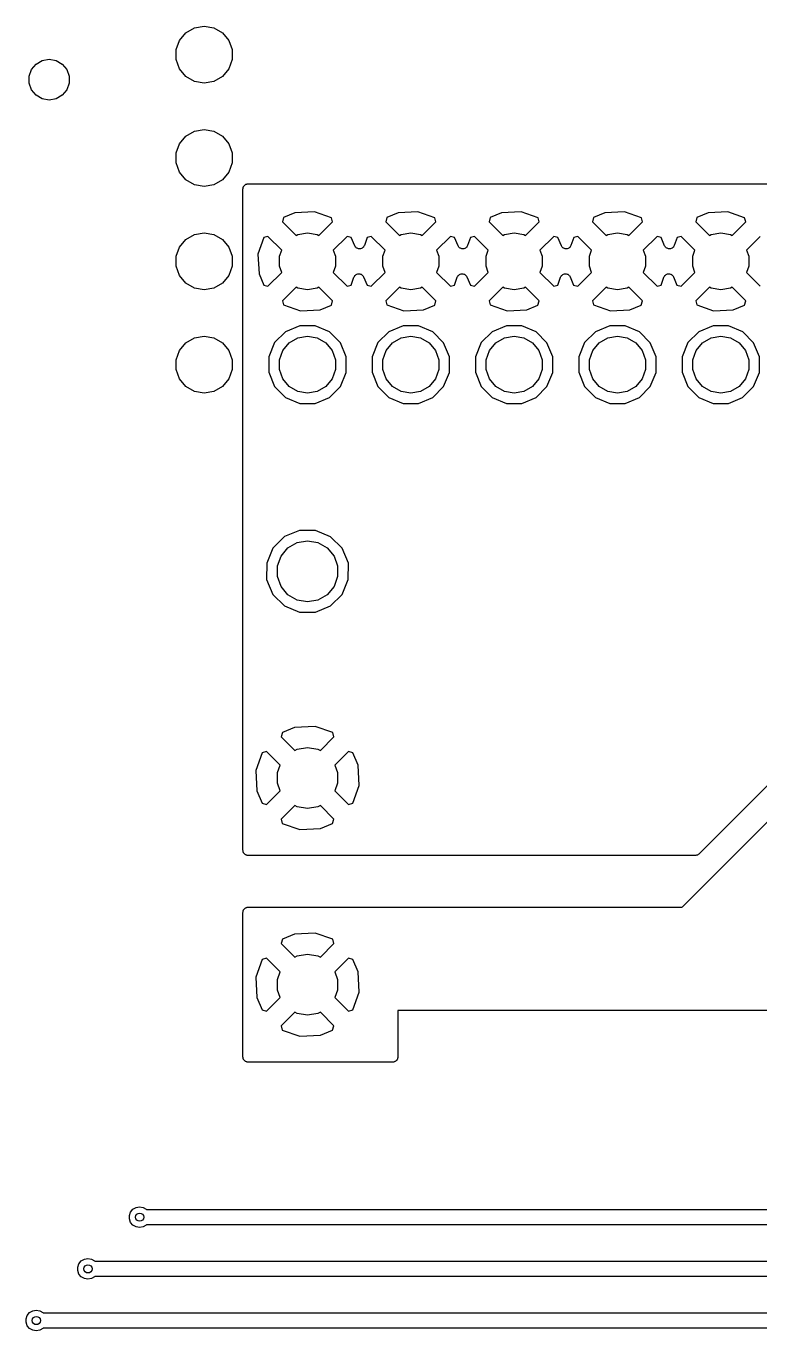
# Model space of a CAD drawing. Extents: x 25 to 346, y -457 to -16.
# Drawn here: x 108.97 to 127.01, y -406.65 to -374.58 of the extents above; entities that cross this region are included whole.
import ezdxf

# ---------------------------------------------------------------- set-up
doc = ezdxf.new("R2010")
doc.units = 0
doc.header["$MEASUREMENT"] = 0
doc.layers.add('BLACK', color=7, linetype='CONTINUOUS')

msp = doc.modelspace()

# ---------------------------------------------------------------- linework, layer by layer
at = {"layer": 'Black'}
for p, q in [((113.108, -374.626), (113.347, -374.584)), ((113.347, -374.584), (113.587, -374.626)), ((112.74, -374.934), (112.897, -374.748)), ((112.897, -374.748), (113.108, -374.626)), ((113.587, -374.626), (113.798, -374.748)), ((113.798, -374.748), (113.955, -374.934)), ((112.657, -375.163), (112.74, -374.934)), ((112.657, -375.407), (112.657, -375.163)), ((113.955, -374.934), (114.038, -375.163)), ((114.038, -375.163), (114.038, -375.407)), ((109.103, -375.649), (109.215, -375.516)), ((109.215, -375.516), (109.366, -375.428)), ((109.366, -375.428), (109.537, -375.398)), ((109.537, -375.398), (109.709, -375.428)), ((109.709, -375.428), (109.86, -375.516)), ((109.86, -375.516), (109.972, -375.649)), ((112.74, -375.636), (112.657, -375.407)), ((114.038, -375.407), (113.955, -375.636)), ((109.043, -375.813), (109.103, -375.649)), ((109.043, -375.987), (109.043, -375.813)), ((109.972, -375.649), (110.032, -375.813)), ((110.032, -375.813), (110.032, -375.987)), ((112.897, -375.822), (112.74, -375.636)), ((113.108, -375.944), (112.897, -375.822)), ((113.798, -375.822), (113.587, -375.944)), ((113.955, -375.636), (113.798, -375.822)), ((109.103, -376.151), (109.043, -375.987)), ((109.215, -376.284), (109.103, -376.151)), ((109.972, -376.151), (109.86, -376.284)), ((110.032, -375.987), (109.972, -376.151)), ((113.347, -375.986), (113.108, -375.944)), ((113.587, -375.944), (113.347, -375.986)), ((109.366, -376.372), (109.215, -376.284)), ((109.537, -376.402), (109.366, -376.372)), ((109.709, -376.372), (109.537, -376.402)), ((109.86, -376.284), (109.709, -376.372)), ((113.108, -377.166), (113.347, -377.124)), ((113.347, -377.124), (113.587, -377.166)), ((112.657, -377.703), (112.74, -377.474)), ((112.74, -377.474), (112.897, -377.288)), ((112.897, -377.288), (113.108, -377.166)), ((113.587, -377.166), (113.798, -377.288)), ((113.798, -377.288), (113.955, -377.474)), ((113.955, -377.474), (114.038, -377.703)), ((112.657, -377.947), (112.657, -377.703)), ((114.038, -377.703), (114.038, -377.947)), ((112.74, -378.176), (112.657, -377.947)), ((114.038, -377.947), (113.955, -378.176)), ((112.897, -378.362), (112.74, -378.176)), ((113.108, -378.484), (112.897, -378.362)), ((113.798, -378.362), (113.587, -378.484)), ((113.955, -378.176), (113.798, -378.362)), ((113.347, -378.526), (113.108, -378.484)), ((113.587, -378.484), (113.347, -378.526)), ((114.3, -378.587), (114.302, -378.576)), ((114.3, -379.431), (114.3, -378.587)), ((114.302, -378.565), (114.306, -378.555)), ((114.302, -378.576), (114.302, -378.565)), ((114.306, -378.555), (114.308, -378.544)), ((114.308, -378.544), (114.313, -378.534)), ((114.313, -378.534), (114.317, -378.523)), ((114.317, -378.523), (114.324, -378.515)), ((114.324, -378.515), (114.33, -378.505)), ((114.33, -378.505), (114.338, -378.498)), ((114.338, -378.498), (114.345, -378.49)), ((114.345, -378.49), (114.355, -378.484)), ((114.355, -378.484), (114.363, -378.477)), ((114.363, -378.477), (114.374, -378.473)), ((114.374, -378.473), (114.384, -378.468)), ((114.384, -378.468), (114.395, -378.466)), ((114.395, -378.466), (114.405, -378.462)), ((114.405, -378.462), (114.416, -378.462)), ((114.416, -378.462), (114.427, -378.46)), ((114.427, -378.46), (139.7, -378.46)), ((115.301, -379.288), (115.274, -379.393)), ((115.274, -379.393), (115.61, -379.728)), ((115.579, -379.173), (115.301, -379.288)), ((116.062, -379.147), (115.579, -379.173)), ((116.475, -379.293), (116.062, -379.147)), ((116.165, -379.728), (116.501, -379.393)), ((116.501, -379.393), (116.475, -379.293)), ((117.841, -379.288), (117.814, -379.393)), ((117.814, -379.393), (118.15, -379.728)), ((118.119, -379.173), (117.841, -379.288)), ((118.602, -379.147), (118.119, -379.173)), ((119.015, -379.293), (118.602, -379.147)), ((118.705, -379.728), (119.041, -379.393)), ((119.041, -379.393), (119.015, -379.293)), ((120.381, -379.288), (120.354, -379.393)), ((120.354, -379.393), (120.69, -379.728)), ((120.659, -379.173), (120.381, -379.288)), ((121.142, -379.147), (120.659, -379.173)), ((121.555, -379.293), (121.142, -379.147)), ((121.245, -379.728), (121.581, -379.393)), ((121.581, -379.393), (121.555, -379.293)), ((122.921, -379.288), (122.894, -379.393)), ((122.894, -379.393), (123.23, -379.728)), ((123.199, -379.173), (122.921, -379.288)), ((123.682, -379.147), (123.199, -379.173)), ((124.095, -379.293), (123.682, -379.147)), ((123.785, -379.728), (124.121, -379.393)), ((124.121, -379.393), (124.095, -379.293)), ((125.461, -379.288), (125.434, -379.393)), ((125.434, -379.393), (125.77, -379.728)), ((125.739, -379.173), (125.461, -379.288)), ((126.222, -379.147), (125.739, -379.173)), ((126.635, -379.293), (126.222, -379.147)), ((126.325, -379.728), (126.661, -379.393)), ((126.661, -379.393), (126.635, -379.293)), ((112.897, -379.828), (113.108, -379.706)), ((113.108, -379.706), (113.347, -379.664)), ((113.347, -379.664), (113.587, -379.706)), ((113.587, -379.706), (113.798, -379.828)), ((114.3, -380.151), (114.3, -379.431)), ((114.3, -379.431), (114.3, -379.431)), ((115.61, -379.728), (115.648, -379.706)), ((115.648, -379.706), (115.887, -379.664)), ((115.887, -379.664), (116.127, -379.706)), ((116.127, -379.706), (116.165, -379.728)), ((118.15, -379.728), (118.188, -379.706)), ((118.188, -379.706), (118.427, -379.664)), ((118.427, -379.664), (118.667, -379.706)), ((118.667, -379.706), (118.705, -379.728)), ((120.69, -379.728), (120.728, -379.706)), ((120.728, -379.706), (120.968, -379.664)), ((120.968, -379.664), (121.207, -379.706)), ((121.207, -379.706), (121.245, -379.728)), ((123.23, -379.728), (123.268, -379.706)), ((123.268, -379.706), (123.507, -379.664)), ((123.507, -379.664), (123.747, -379.706)), ((123.747, -379.706), (123.785, -379.728)), ((125.77, -379.728), (125.808, -379.706)), ((125.808, -379.706), (126.047, -379.664)), ((126.047, -379.664), (126.287, -379.706)), ((126.287, -379.706), (126.325, -379.728)), ((112.657, -380.243), (112.74, -380.014)), ((112.74, -380.014), (112.897, -379.828)), ((113.798, -379.828), (113.955, -380.014)), ((113.955, -380.014), (114.038, -380.243)), ((114.815, -379.778), (114.67, -380.191)), ((114.915, -379.752), (114.815, -379.778)), ((115.253, -380.09), (114.915, -379.752)), ((116.86, -379.752), (116.522, -380.09)), ((116.964, -379.779), (116.86, -379.752)), ((117.048, -379.982), (116.964, -379.779)), ((117.059, -379.999), (117.048, -379.982)), ((117.069, -380.016), (117.059, -379.999)), ((117.071, -380.018), (117.069, -380.016)), ((117.072, -380.019), (117.071, -380.018)), ((117.088, -380.032), (117.072, -380.019)), ((117.103, -380.044), (117.088, -380.032)), ((117.234, -380.041), (117.232, -380.042)), ((117.249, -380.027), (117.234, -380.041)), ((117.264, -380.014), (117.249, -380.027)), ((117.265, -380.012), (117.264, -380.014)), ((117.266, -380.011), (117.265, -380.012)), ((117.276, -379.993), (117.266, -380.011)), ((117.285, -379.976), (117.276, -379.993)), ((117.355, -379.778), (117.285, -379.976)), ((117.455, -379.752), (117.355, -379.778)), ((117.793, -380.09), (117.455, -379.752)), ((119.4, -379.752), (119.062, -380.09)), ((119.504, -379.779), (119.4, -379.752)), ((119.588, -379.982), (119.504, -379.779)), ((119.599, -379.999), (119.588, -379.982)), ((119.609, -380.016), (119.599, -379.999)), ((119.611, -380.018), (119.609, -380.016)), ((119.612, -380.019), (119.611, -380.018)), ((119.628, -380.032), (119.612, -380.019)), ((119.643, -380.044), (119.628, -380.032)), ((119.774, -380.041), (119.772, -380.042)), ((119.789, -380.027), (119.774, -380.041)), ((119.804, -380.014), (119.789, -380.027)), ((119.805, -380.012), (119.804, -380.014)), ((119.806, -380.011), (119.805, -380.012)), ((119.816, -379.993), (119.806, -380.011)), ((119.825, -379.976), (119.816, -379.993)), ((119.895, -379.778), (119.825, -379.976)), ((119.995, -379.752), (119.895, -379.778)), ((120.333, -380.09), (119.995, -379.752)), ((121.94, -379.752), (121.602, -380.09)), ((122.044, -379.779), (121.94, -379.752)), ((122.128, -379.982), (122.044, -379.779)), ((122.139, -379.999), (122.128, -379.982)), ((122.149, -380.016), (122.139, -379.999)), ((122.151, -380.018), (122.149, -380.016)), ((122.152, -380.019), (122.151, -380.018)), ((122.168, -380.032), (122.152, -380.019)), ((122.183, -380.044), (122.168, -380.032)), ((122.314, -380.041), (122.312, -380.042)), ((122.329, -380.027), (122.314, -380.041)), ((122.344, -380.014), (122.329, -380.027)), ((122.345, -380.012), (122.344, -380.014)), ((122.346, -380.011), (122.345, -380.012)), ((122.356, -379.993), (122.346, -380.011)), ((122.365, -379.976), (122.356, -379.993)), ((122.435, -379.778), (122.365, -379.976)), ((122.535, -379.752), (122.435, -379.778)), ((122.873, -380.09), (122.535, -379.752)), ((124.48, -379.752), (124.142, -380.09)), ((124.584, -379.779), (124.48, -379.752)), ((124.668, -379.982), (124.584, -379.779)), ((124.679, -379.999), (124.668, -379.982)), ((124.689, -380.016), (124.679, -379.999)), ((124.691, -380.018), (124.689, -380.016)), ((124.692, -380.019), (124.691, -380.018)), ((124.708, -380.032), (124.692, -380.019)), ((124.723, -380.044), (124.708, -380.032)), ((124.854, -380.041), (124.852, -380.042)), ((124.869, -380.027), (124.854, -380.041)), ((124.884, -380.014), (124.869, -380.027)), ((124.885, -380.012), (124.884, -380.014)), ((124.886, -380.011), (124.885, -380.012)), ((124.896, -379.993), (124.886, -380.011)), ((124.905, -379.976), (124.896, -379.993)), ((124.975, -379.778), (124.905, -379.976)), ((125.075, -379.752), (124.975, -379.778)), ((125.413, -380.09), (125.075, -379.752)), ((127.02, -379.752), (126.682, -380.09)), ((112.657, -380.487), (112.657, -380.243)), ((114.038, -380.243), (114.038, -380.487)), ((114.3, -380.152), (114.3, -380.151)), ((114.3, -380.156), (114.3, -380.152)), ((114.3, -380.172), (114.3, -380.156)), ((114.3, -380.156), (114.3, -380.156)), ((114.3, -380.156), (114.3, -380.156)), ((114.3, -380.366), (114.3, -380.172)), ((114.3, -380.172), (114.3, -380.172)), ((114.3, -380.172), (114.3, -380.172)), ((114.67, -380.191), (114.696, -380.674)), ((115.197, -380.243), (115.253, -380.09)), ((115.197, -380.487), (115.197, -380.243)), ((116.522, -380.09), (116.578, -380.243)), ((116.578, -380.243), (116.578, -380.487)), ((117.105, -380.045), (117.103, -380.044)), ((117.107, -380.046), (117.105, -380.045)), ((117.126, -380.052), (117.107, -380.046)), ((117.145, -380.059), (117.126, -380.052)), ((117.147, -380.059), (117.145, -380.059)), ((117.149, -380.06), (117.147, -380.059)), ((117.169, -380.059), (117.149, -380.06)), ((117.189, -380.058), (117.169, -380.059)), ((117.191, -380.058), (117.189, -380.058)), ((117.193, -380.058), (117.191, -380.058)), ((117.212, -380.05), (117.193, -380.058)), ((117.23, -380.043), (117.212, -380.05)), ((117.232, -380.042), (117.23, -380.043)), ((117.737, -380.243), (117.793, -380.09)), ((117.737, -380.487), (117.737, -380.243)), ((119.062, -380.09), (119.118, -380.243)), ((119.118, -380.243), (119.118, -380.487)), ((119.645, -380.045), (119.643, -380.044)), ((119.647, -380.046), (119.645, -380.045)), ((119.666, -380.052), (119.647, -380.046)), ((119.685, -380.059), (119.666, -380.052)), ((119.687, -380.059), (119.685, -380.059)), ((119.689, -380.06), (119.687, -380.059)), ((119.709, -380.059), (119.689, -380.06)), ((119.729, -380.058), (119.709, -380.059)), ((119.731, -380.058), (119.729, -380.058)), ((119.733, -380.058), (119.731, -380.058)), ((119.752, -380.05), (119.733, -380.058)), ((119.77, -380.043), (119.752, -380.05)), ((119.772, -380.042), (119.77, -380.043)), ((120.277, -380.243), (120.333, -380.09)), ((120.277, -380.487), (120.277, -380.243)), ((121.602, -380.09), (121.658, -380.243)), ((121.658, -380.243), (121.658, -380.487)), ((122.185, -380.045), (122.183, -380.044)), ((122.187, -380.046), (122.185, -380.045)), ((122.206, -380.052), (122.187, -380.046)), ((122.225, -380.059), (122.206, -380.052)), ((122.227, -380.059), (122.225, -380.059)), ((122.229, -380.06), (122.227, -380.059)), ((122.249, -380.059), (122.229, -380.06)), ((122.269, -380.058), (122.249, -380.059)), ((122.271, -380.058), (122.269, -380.058)), ((122.273, -380.058), (122.271, -380.058)), ((122.292, -380.05), (122.273, -380.058)), ((122.31, -380.043), (122.292, -380.05)), ((122.312, -380.042), (122.31, -380.043)), ((122.817, -380.243), (122.873, -380.09)), ((122.817, -380.487), (122.817, -380.243)), ((124.142, -380.09), (124.198, -380.243)), ((124.198, -380.243), (124.198, -380.487)), ((124.725, -380.045), (124.723, -380.044)), ((124.727, -380.046), (124.725, -380.045)), ((124.746, -380.052), (124.727, -380.046)), ((124.765, -380.059), (124.746, -380.052)), ((124.767, -380.059), (124.765, -380.059)), ((124.769, -380.06), (124.767, -380.059)), ((124.789, -380.059), (124.769, -380.06)), ((124.809, -380.058), (124.789, -380.059)), ((124.811, -380.058), (124.809, -380.058)), ((124.813, -380.058), (124.811, -380.058)), ((124.832, -380.05), (124.813, -380.058)), ((124.85, -380.043), (124.832, -380.05)), ((124.852, -380.042), (124.85, -380.043)), ((125.357, -380.243), (125.413, -380.09)), ((125.357, -380.487), (125.357, -380.243)), ((126.682, -380.09), (126.738, -380.243)), ((126.738, -380.243), (126.738, -380.487)), ((112.74, -380.716), (112.657, -380.487)), ((114.038, -380.487), (113.955, -380.716)), ((114.3, -381.299), (114.3, -380.366)), ((114.3, -380.366), (114.3, -380.366)), ((114.3, -380.366), (114.3, -380.366)), ((114.696, -380.674), (114.811, -380.951)), ((114.915, -380.978), (115.253, -380.64)), ((115.253, -380.64), (115.197, -380.487)), ((116.578, -380.487), (116.522, -380.64)), ((116.522, -380.64), (116.86, -380.978)), ((117.085, -380.687), (117.103, -380.68)), ((117.103, -380.68), (117.122, -380.672)), ((117.122, -380.672), (117.124, -380.672)), ((117.124, -380.672), (117.126, -380.672)), ((117.126, -380.672), (117.146, -380.671)), ((117.146, -380.671), (117.166, -380.67)), ((117.166, -380.67), (117.168, -380.671)), ((117.168, -380.671), (117.17, -380.671)), ((117.17, -380.671), (117.189, -380.678)), ((117.189, -380.678), (117.208, -380.684)), ((117.455, -380.978), (117.793, -380.64)), ((117.793, -380.64), (117.737, -380.487)), ((119.118, -380.487), (119.062, -380.64)), ((119.062, -380.64), (119.4, -380.978)), ((119.625, -380.687), (119.643, -380.68)), ((119.643, -380.68), (119.662, -380.672)), ((119.662, -380.672), (119.664, -380.672)), ((119.664, -380.672), (119.666, -380.672)), ((119.666, -380.672), (119.686, -380.671)), ((119.686, -380.671), (119.706, -380.67)), ((119.706, -380.67), (119.708, -380.671)), ((119.708, -380.671), (119.71, -380.671)), ((119.71, -380.671), (119.729, -380.678)), ((119.729, -380.678), (119.748, -380.684)), ((119.995, -380.978), (120.333, -380.64)), ((120.333, -380.64), (120.277, -380.487)), ((121.658, -380.487), (121.602, -380.64)), ((121.602, -380.64), (121.94, -380.978)), ((122.165, -380.687), (122.183, -380.68)), ((122.183, -380.68), (122.202, -380.672)), ((122.202, -380.672), (122.204, -380.672)), ((122.204, -380.672), (122.206, -380.672)), ((122.206, -380.672), (122.226, -380.671)), ((122.226, -380.671), (122.246, -380.67)), ((122.246, -380.67), (122.248, -380.671)), ((122.248, -380.671), (122.25, -380.671)), ((122.25, -380.671), (122.269, -380.678)), ((122.269, -380.678), (122.288, -380.684)), ((122.535, -380.978), (122.873, -380.64)), ((122.873, -380.64), (122.817, -380.487)), ((124.198, -380.487), (124.142, -380.64)), ((124.142, -380.64), (124.48, -380.978)), ((124.705, -380.687), (124.723, -380.68)), ((124.723, -380.68), (124.742, -380.672)), ((124.742, -380.672), (124.744, -380.672)), ((124.744, -380.672), (124.746, -380.672)), ((124.746, -380.672), (124.766, -380.671)), ((124.766, -380.671), (124.786, -380.67)), ((124.786, -380.67), (124.788, -380.671)), ((124.788, -380.671), (124.79, -380.671)), ((124.79, -380.671), (124.809, -380.678)), ((124.809, -380.678), (124.828, -380.684)), ((125.075, -380.978), (125.413, -380.64)), ((125.413, -380.64), (125.357, -380.487)), ((126.738, -380.487), (126.682, -380.64)), ((126.682, -380.64), (127.02, -380.978)), ((112.897, -380.902), (112.74, -380.716)), ((113.108, -381.024), (112.897, -380.902)), ((113.798, -380.902), (113.587, -381.024)), ((113.955, -380.716), (113.798, -380.902)), ((114.811, -380.951), (114.915, -380.978)), ((115.61, -381.002), (115.274, -381.337)), ((115.648, -381.024), (115.61, -381.002)), ((116.165, -381.002), (116.127, -381.024)), ((116.501, -381.337), (116.165, -381.002)), ((116.86, -380.978), (116.96, -380.952)), ((116.96, -380.952), (117.03, -380.754)), ((117.03, -380.754), (117.039, -380.737)), ((117.039, -380.737), (117.049, -380.719)), ((117.049, -380.719), (117.05, -380.718)), ((117.05, -380.718), (117.051, -380.716)), ((117.051, -380.716), (117.066, -380.703)), ((117.066, -380.703), (117.081, -380.689)), ((117.081, -380.689), (117.083, -380.688)), ((117.083, -380.688), (117.085, -380.687)), ((117.208, -380.684), (117.21, -380.685)), ((117.21, -380.685), (117.212, -380.686)), ((117.212, -380.686), (117.227, -380.698)), ((117.227, -380.698), (117.243, -380.711)), ((117.243, -380.711), (117.244, -380.712)), ((117.244, -380.712), (117.246, -380.714)), ((117.246, -380.714), (117.256, -380.731)), ((117.256, -380.731), (117.267, -380.748)), ((117.267, -380.748), (117.351, -380.951)), ((117.351, -380.951), (117.455, -380.978)), ((118.15, -381.002), (117.814, -381.337)), ((118.188, -381.024), (118.15, -381.002)), ((118.705, -381.002), (118.667, -381.024)), ((119.041, -381.337), (118.705, -381.002)), ((119.4, -380.978), (119.5, -380.952)), ((119.5, -380.952), (119.57, -380.754)), ((119.57, -380.754), (119.579, -380.737)), ((119.579, -380.737), (119.589, -380.719)), ((119.589, -380.719), (119.59, -380.718)), ((119.59, -380.718), (119.591, -380.716)), ((119.591, -380.716), (119.606, -380.703)), ((119.606, -380.703), (119.621, -380.689)), ((119.621, -380.689), (119.623, -380.688)), ((119.623, -380.688), (119.625, -380.687)), ((119.748, -380.684), (119.75, -380.685)), ((119.75, -380.685), (119.752, -380.686)), ((119.752, -380.686), (119.767, -380.698)), ((119.767, -380.698), (119.783, -380.711)), ((119.783, -380.711), (119.784, -380.712)), ((119.784, -380.712), (119.786, -380.714)), ((119.786, -380.714), (119.796, -380.731)), ((119.796, -380.731), (119.807, -380.748)), ((119.807, -380.748), (119.891, -380.951)), ((119.891, -380.951), (119.995, -380.978)), ((120.69, -381.002), (120.354, -381.337)), ((120.728, -381.024), (120.69, -381.002)), ((121.245, -381.002), (121.207, -381.024)), ((121.581, -381.337), (121.245, -381.002)), ((121.94, -380.978), (122.04, -380.952)), ((122.04, -380.952), (122.11, -380.754)), ((122.11, -380.754), (122.119, -380.737)), ((122.119, -380.737), (122.129, -380.719)), ((122.129, -380.719), (122.13, -380.718)), ((122.13, -380.718), (122.131, -380.716)), ((122.131, -380.716), (122.146, -380.703)), ((122.146, -380.703), (122.161, -380.689)), ((122.161, -380.689), (122.163, -380.688)), ((122.163, -380.688), (122.165, -380.687)), ((122.288, -380.684), (122.29, -380.685)), ((122.29, -380.685), (122.292, -380.686)), ((122.292, -380.686), (122.307, -380.698)), ((122.307, -380.698), (122.323, -380.711)), ((122.323, -380.711), (122.324, -380.712)), ((122.324, -380.712), (122.326, -380.714)), ((122.326, -380.714), (122.336, -380.731)), ((122.336, -380.731), (122.347, -380.748)), ((122.347, -380.748), (122.431, -380.951)), ((122.431, -380.951), (122.535, -380.978)), ((123.23, -381.002), (122.894, -381.337)), ((123.268, -381.024), (123.23, -381.002)), ((123.785, -381.002), (123.747, -381.024)), ((124.121, -381.337), (123.785, -381.002)), ((124.48, -380.978), (124.58, -380.952)), ((124.58, -380.952), (124.65, -380.754)), ((124.65, -380.754), (124.659, -380.737)), ((124.659, -380.737), (124.669, -380.719)), ((124.669, -380.719), (124.67, -380.718)), ((124.67, -380.718), (124.671, -380.716)), ((124.671, -380.716), (124.686, -380.703)), ((124.686, -380.703), (124.701, -380.689)), ((124.701, -380.689), (124.703, -380.688)), ((124.703, -380.688), (124.705, -380.687)), ((124.828, -380.684), (124.83, -380.685)), ((124.83, -380.685), (124.832, -380.686)), ((124.832, -380.686), (124.847, -380.698)), ((124.847, -380.698), (124.863, -380.711)), ((124.863, -380.711), (124.864, -380.712)), ((124.864, -380.712), (124.866, -380.714)), ((124.866, -380.714), (124.876, -380.731)), ((124.876, -380.731), (124.887, -380.748)), ((124.887, -380.748), (124.971, -380.951)), ((124.971, -380.951), (125.075, -380.978)), ((125.77, -381.002), (125.434, -381.337)), ((125.808, -381.024), (125.77, -381.002)), ((126.325, -381.002), (126.287, -381.024)), ((126.661, -381.337), (126.325, -381.002)), ((113.347, -381.066), (113.108, -381.024)), ((113.587, -381.024), (113.347, -381.066)), ((114.3, -382.691), (114.3, -381.299)), ((115.887, -381.066), (115.648, -381.024)), ((116.127, -381.024), (115.887, -381.066)), ((118.427, -381.066), (118.188, -381.024)), ((118.667, -381.024), (118.427, -381.066)), ((120.968, -381.066), (120.728, -381.024)), ((121.207, -381.024), (120.968, -381.066)), ((123.507, -381.066), (123.268, -381.024)), ((123.747, -381.024), (123.507, -381.066)), ((126.047, -381.066), (125.808, -381.024)), ((126.287, -381.024), (126.047, -381.066)), ((115.274, -381.337), (115.3, -381.437)), ((115.3, -381.437), (115.713, -381.583)), ((115.713, -381.583), (116.196, -381.557)), ((116.196, -381.557), (116.474, -381.442)), ((116.474, -381.442), (116.501, -381.337)), ((117.814, -381.337), (117.84, -381.437)), ((117.84, -381.437), (118.253, -381.583)), ((118.253, -381.583), (118.736, -381.557)), ((118.736, -381.557), (119.014, -381.442)), ((119.014, -381.442), (119.041, -381.337)), ((120.354, -381.337), (120.38, -381.437)), ((120.38, -381.437), (120.793, -381.583)), ((120.793, -381.583), (121.276, -381.557)), ((121.276, -381.557), (121.554, -381.442)), ((121.554, -381.442), (121.581, -381.337)), ((122.894, -381.337), (122.92, -381.437)), ((122.92, -381.437), (123.333, -381.583)), ((123.333, -381.583), (123.816, -381.557)), ((123.816, -381.557), (124.094, -381.442)), ((124.094, -381.442), (124.121, -381.337)), ((125.434, -381.337), (125.46, -381.437)), ((125.46, -381.437), (125.873, -381.583)), ((125.873, -381.583), (126.356, -381.557)), ((126.356, -381.557), (126.634, -381.442)), ((126.634, -381.442), (126.661, -381.337)), ((115.699, -381.952), (115.349, -382.097)), ((116.078, -381.953), (115.699, -381.952)), ((116.428, -382.098), (116.078, -381.953)), ((118.239, -381.952), (117.889, -382.097)), ((118.618, -381.953), (118.239, -381.952)), ((118.968, -382.098), (118.618, -381.953)), ((120.779, -381.952), (120.429, -382.097)), ((121.158, -381.953), (120.779, -381.952)), ((121.508, -382.098), (121.158, -381.953)), ((123.319, -381.952), (122.969, -382.097)), ((123.698, -381.953), (123.319, -381.952)), ((124.048, -382.098), (123.698, -381.953)), ((125.859, -381.952), (125.509, -382.097)), ((126.238, -381.953), (125.859, -381.952)), ((126.588, -382.098), (126.238, -381.953)), ((112.897, -382.368), (113.108, -382.246)), ((113.108, -382.246), (113.347, -382.204)), ((113.347, -382.204), (113.587, -382.246)), ((113.587, -382.246), (113.798, -382.368)), ((115.349, -382.097), (115.08, -382.365)), ((115.437, -382.368), (115.648, -382.246)), ((115.648, -382.246), (115.887, -382.204)), ((115.887, -382.204), (116.127, -382.246)), ((116.127, -382.246), (116.338, -382.368)), ((116.695, -382.366), (116.428, -382.098)), ((117.889, -382.097), (117.62, -382.365)), ((117.977, -382.368), (118.188, -382.246)), ((118.188, -382.246), (118.427, -382.204)), ((118.427, -382.204), (118.667, -382.246)), ((118.667, -382.246), (118.878, -382.368)), ((119.235, -382.366), (118.968, -382.098)), ((120.429, -382.097), (120.16, -382.365)), ((120.517, -382.368), (120.728, -382.246)), ((120.728, -382.246), (120.968, -382.204)), ((120.968, -382.204), (121.207, -382.246)), ((121.207, -382.246), (121.418, -382.368)), ((121.775, -382.366), (121.508, -382.098)), ((122.969, -382.097), (122.7, -382.365)), ((123.057, -382.368), (123.268, -382.246)), ((123.268, -382.246), (123.507, -382.204)), ((123.507, -382.204), (123.747, -382.246)), ((123.747, -382.246), (123.958, -382.368)), ((124.315, -382.366), (124.048, -382.098)), ((125.509, -382.097), (125.24, -382.365)), ((125.597, -382.368), (125.808, -382.246)), ((125.808, -382.246), (126.047, -382.204)), ((126.047, -382.204), (126.287, -382.246)), ((126.287, -382.246), (126.498, -382.368)), ((126.855, -382.366), (126.588, -382.098)), ((112.657, -382.783), (112.74, -382.554)), ((112.74, -382.554), (112.897, -382.368)), ((113.798, -382.368), (113.955, -382.554)), ((113.955, -382.554), (114.038, -382.783)), ((115.08, -382.365), (114.935, -382.715)), ((115.197, -382.783), (115.28, -382.554)), ((115.28, -382.554), (115.437, -382.368)), ((116.338, -382.368), (116.495, -382.554)), ((116.495, -382.554), (116.578, -382.783)), ((116.84, -382.716), (116.695, -382.366)), ((117.62, -382.365), (117.475, -382.715)), ((117.737, -382.783), (117.82, -382.554)), ((117.82, -382.554), (117.977, -382.368)), ((118.878, -382.368), (119.035, -382.554)), ((119.035, -382.554), (119.118, -382.783)), ((119.38, -382.716), (119.235, -382.366)), ((120.16, -382.365), (120.015, -382.715)), ((120.277, -382.783), (120.36, -382.554)), ((120.36, -382.554), (120.517, -382.368)), ((121.418, -382.368), (121.575, -382.554)), ((121.575, -382.554), (121.658, -382.783)), ((121.92, -382.716), (121.775, -382.366)), ((122.7, -382.365), (122.555, -382.715)), ((122.817, -382.783), (122.9, -382.554)), ((122.9, -382.554), (123.057, -382.368)), ((123.958, -382.368), (124.115, -382.554)), ((124.115, -382.554), (124.198, -382.783)), ((124.46, -382.716), (124.315, -382.366)), ((125.24, -382.365), (125.095, -382.715)), ((125.357, -382.783), (125.44, -382.554)), ((125.44, -382.554), (125.597, -382.368)), ((126.498, -382.368), (126.655, -382.554)), ((126.655, -382.554), (126.738, -382.783)), ((127, -382.716), (126.855, -382.366)), ((112.657, -383.027), (112.657, -382.783)), ((114.038, -382.783), (114.038, -383.027)), ((114.3, -382.692), (114.3, -382.691)), ((114.3, -382.696), (114.3, -382.692)), ((114.3, -382.906), (114.3, -382.696)), ((114.3, -382.696), (114.3, -382.696)), ((114.3, -382.696), (114.3, -382.696)), ((114.3, -383.119), (114.3, -382.906)), ((114.3, -382.906), (114.3, -382.906)), ((114.3, -382.906), (114.3, -382.906)), ((114.935, -382.715), (114.935, -383.094)), ((115.197, -383.027), (115.197, -382.783)), ((116.578, -382.783), (116.578, -383.027)), ((116.84, -383.095), (116.84, -382.716)), ((117.475, -382.715), (117.475, -383.094)), ((117.737, -383.027), (117.737, -382.783)), ((119.118, -382.783), (119.118, -383.027)), ((119.38, -383.095), (119.38, -382.716)), ((120.015, -382.715), (120.015, -383.094)), ((120.277, -383.027), (120.277, -382.783)), ((121.658, -382.783), (121.658, -383.027)), ((121.92, -383.095), (121.92, -382.716)), ((122.555, -382.715), (122.555, -383.094)), ((122.817, -383.027), (122.817, -382.783)), ((124.198, -382.783), (124.198, -383.027)), ((124.46, -383.095), (124.46, -382.716)), ((125.095, -382.715), (125.095, -383.094)), ((125.357, -383.027), (125.357, -382.783)), ((126.738, -382.783), (126.738, -383.027)), ((127, -383.095), (127, -382.716)), ((112.74, -383.256), (112.657, -383.027)), ((114.038, -383.027), (113.955, -383.256)), ((114.3, -388.209), (114.3, -383.119)), ((114.935, -383.094), (115.08, -383.444)), ((115.28, -383.256), (115.197, -383.027)), ((116.578, -383.027), (116.495, -383.256)), ((116.695, -383.445), (116.84, -383.095)), ((117.475, -383.094), (117.62, -383.444)), ((117.82, -383.256), (117.737, -383.027)), ((119.118, -383.027), (119.035, -383.256)), ((119.235, -383.445), (119.38, -383.095)), ((120.015, -383.094), (120.16, -383.444)), ((120.36, -383.256), (120.277, -383.027)), ((121.658, -383.027), (121.575, -383.256)), ((121.775, -383.445), (121.92, -383.095)), ((122.555, -383.094), (122.7, -383.444)), ((122.9, -383.256), (122.817, -383.027)), ((124.198, -383.027), (124.115, -383.256)), ((124.315, -383.445), (124.46, -383.095)), ((125.095, -383.094), (125.24, -383.444)), ((125.44, -383.256), (125.357, -383.027)), ((126.738, -383.027), (126.655, -383.256)), ((126.855, -383.445), (127, -383.095)), ((112.897, -383.442), (112.74, -383.256)), ((113.108, -383.564), (112.897, -383.442)), ((113.347, -383.606), (113.108, -383.564)), ((113.587, -383.564), (113.347, -383.606)), ((113.798, -383.442), (113.587, -383.564)), ((113.955, -383.256), (113.798, -383.442)), ((115.08, -383.444), (115.347, -383.712)), ((115.437, -383.442), (115.28, -383.256)), ((115.648, -383.564), (115.437, -383.442)), ((115.887, -383.606), (115.648, -383.564)), ((116.127, -383.564), (115.887, -383.606)), ((116.338, -383.442), (116.127, -383.564)), ((116.495, -383.256), (116.338, -383.442)), ((116.426, -383.713), (116.695, -383.445)), ((117.62, -383.444), (117.887, -383.712)), ((117.977, -383.442), (117.82, -383.256)), ((118.188, -383.564), (117.977, -383.442)), ((118.427, -383.606), (118.188, -383.564)), ((118.667, -383.564), (118.427, -383.606)), ((118.878, -383.442), (118.667, -383.564)), ((119.035, -383.256), (118.878, -383.442)), ((118.966, -383.713), (119.235, -383.445)), ((120.16, -383.444), (120.427, -383.712)), ((120.517, -383.442), (120.36, -383.256)), ((120.728, -383.564), (120.517, -383.442)), ((120.968, -383.606), (120.728, -383.564)), ((121.207, -383.564), (120.968, -383.606)), ((121.418, -383.442), (121.207, -383.564)), ((121.575, -383.256), (121.418, -383.442)), ((121.506, -383.713), (121.775, -383.445)), ((122.7, -383.444), (122.967, -383.712)), ((123.057, -383.442), (122.9, -383.256)), ((123.268, -383.564), (123.057, -383.442)), ((123.507, -383.606), (123.268, -383.564)), ((123.747, -383.564), (123.507, -383.606)), ((123.958, -383.442), (123.747, -383.564)), ((124.115, -383.256), (123.958, -383.442)), ((124.046, -383.713), (124.315, -383.445)), ((125.104, -396.231), (137.825, -383.51)), ((125.24, -383.444), (125.507, -383.712)), ((125.597, -383.442), (125.44, -383.256)), ((125.808, -383.564), (125.597, -383.442)), ((126.047, -383.606), (125.808, -383.564)), ((126.287, -383.564), (126.047, -383.606)), ((126.498, -383.442), (126.287, -383.564)), ((126.655, -383.256), (126.498, -383.442)), ((126.586, -383.713), (126.855, -383.445)), ((115.347, -383.712), (115.697, -383.857)), ((115.697, -383.857), (116.076, -383.858)), ((116.076, -383.858), (116.426, -383.713)), ((117.887, -383.712), (118.237, -383.857)), ((118.237, -383.857), (118.616, -383.858)), ((118.616, -383.858), (118.966, -383.713)), ((120.427, -383.712), (120.777, -383.857)), ((120.777, -383.857), (121.156, -383.858)), ((121.156, -383.858), (121.506, -383.713)), ((122.967, -383.712), (123.317, -383.857)), ((123.317, -383.857), (123.696, -383.858)), ((123.696, -383.858), (124.046, -383.713)), ((125.507, -383.712), (125.857, -383.857)), ((125.857, -383.857), (126.236, -383.858)), ((126.236, -383.858), (126.586, -383.713)), ((136.372, -384.074), (125.513, -394.933)), ((115.689, -386.981), (115.32, -387.133)), ((116.088, -386.981), (115.689, -386.981)), ((116.457, -387.134), (116.088, -386.981)), ((115.037, -387.416), (114.884, -387.784)), ((115.32, -387.133), (115.037, -387.416)), ((115.236, -387.609), (115.404, -387.408)), ((115.404, -387.408), (115.63, -387.278)), ((115.63, -387.278), (115.887, -387.232)), ((115.887, -387.232), (116.145, -387.278)), ((116.145, -387.278), (116.371, -387.408)), ((116.371, -387.408), (116.539, -387.609)), ((116.739, -387.417), (116.457, -387.134)), ((116.892, -387.786), (116.739, -387.417)), ((115.146, -387.854), (115.236, -387.609)), ((116.539, -387.609), (116.629, -387.854)), ((114.884, -387.784), (114.883, -388.184)), ((115.146, -388.116), (115.146, -387.854)), ((116.629, -387.854), (116.629, -388.116)), ((116.891, -388.186), (116.892, -387.786)), ((114.3, -392.093), (114.3, -388.209)), ((114.883, -388.184), (115.036, -388.553)), ((115.236, -388.361), (115.146, -388.116)), ((115.404, -388.562), (115.236, -388.361)), ((116.539, -388.361), (116.371, -388.562)), ((116.629, -388.116), (116.539, -388.361)), ((116.738, -388.554), (116.891, -388.186)), ((115.036, -388.553), (115.318, -388.836)), ((115.63, -388.692), (115.404, -388.562)), ((115.887, -388.738), (115.63, -388.692)), ((116.145, -388.692), (115.887, -388.738)), ((116.371, -388.562), (116.145, -388.692)), ((116.455, -388.837), (116.738, -388.554)), ((115.318, -388.836), (115.687, -388.989)), ((115.687, -388.989), (116.086, -388.989)), ((116.086, -388.989), (116.455, -388.837)), ((115.57, -391.821), (115.269, -391.946)), ((116.074, -391.796), (115.57, -391.821)), ((116.507, -391.95), (116.074, -391.796)), ((114.3, -392.86), (114.3, -392.093)), ((115.269, -391.946), (115.238, -392.056)), ((115.238, -392.056), (115.572, -392.391)), ((116.203, -392.391), (116.537, -392.056)), ((116.537, -392.056), (116.507, -391.95)), ((114.773, -392.445), (114.618, -392.879)), ((114.879, -392.416), (114.773, -392.445)), ((115.213, -392.75), (114.879, -392.416)), ((115.572, -392.391), (115.63, -392.358)), ((115.63, -392.358), (115.887, -392.312)), ((115.887, -392.312), (116.145, -392.358)), ((116.145, -392.358), (116.203, -392.391)), ((116.896, -392.416), (116.562, -392.75)), ((117.006, -392.447), (116.896, -392.416)), ((117.131, -392.748), (117.006, -392.447)), ((114.3, -394.037), (114.3, -392.86)), ((115.146, -392.934), (115.213, -392.75)), ((116.562, -392.75), (116.629, -392.934)), ((117.157, -393.251), (117.131, -392.748)), ((114.618, -392.879), (114.644, -393.382)), ((115.146, -393.196), (115.146, -392.934)), ((116.629, -392.934), (116.629, -393.196)), ((114.644, -393.382), (114.769, -393.683)), ((114.879, -393.714), (115.213, -393.38)), ((115.213, -393.38), (115.146, -393.196)), ((116.629, -393.196), (116.562, -393.38)), ((116.562, -393.38), (116.896, -393.714)), ((117.002, -393.685), (117.157, -393.251)), ((114.769, -393.683), (114.879, -393.714)), ((115.572, -393.739), (115.238, -394.074)), ((115.63, -393.772), (115.572, -393.739)), ((115.887, -393.818), (115.63, -393.772)), ((116.145, -393.772), (115.887, -393.818)), ((116.203, -393.739), (116.145, -393.772)), ((116.537, -394.074), (116.203, -393.739)), ((116.896, -393.714), (117.002, -393.685)), ((114.3, -394.843), (114.3, -394.037)), ((115.238, -394.074), (115.268, -394.18)), ((116.506, -394.184), (116.537, -394.074)), ((115.268, -394.18), (115.701, -394.334)), ((115.701, -394.334), (116.205, -394.309)), ((116.205, -394.309), (116.506, -394.184)), ((114.302, -394.854), (114.3, -394.843)), ((114.302, -394.865), (114.302, -394.854)), ((114.306, -394.875), (114.302, -394.865)), ((114.308, -394.886), (114.306, -394.875)), ((114.313, -394.896), (114.308, -394.886)), ((114.317, -394.906), (114.313, -394.896)), ((114.324, -394.915), (114.317, -394.906)), ((114.33, -394.925), (114.324, -394.915)), ((114.338, -394.932), (114.33, -394.925)), ((114.345, -394.94), (114.338, -394.932)), ((114.355, -394.946), (114.345, -394.94)), ((114.363, -394.953), (114.355, -394.946)), ((114.374, -394.957), (114.363, -394.953)), ((114.384, -394.962), (114.374, -394.957)), ((114.395, -394.964), (114.384, -394.962)), ((114.405, -394.968), (114.395, -394.964)), ((114.416, -394.968), (114.405, -394.968)), ((114.427, -394.97), (114.416, -394.968)), ((125.423, -394.97), (114.427, -394.97)), ((125.429, -394.969), (125.423, -394.97)), ((125.434, -394.97), (125.429, -394.969)), ((125.45, -394.965), (125.434, -394.97)), ((125.467, -394.962), (125.45, -394.965)), ((125.472, -394.96), (125.467, -394.962)), ((125.477, -394.958), (125.472, -394.96)), ((125.491, -394.949), (125.477, -394.958)), ((125.505, -394.94), (125.491, -394.949)), ((125.509, -394.936), (125.505, -394.94)), ((125.513, -394.933), (125.509, -394.936)), ((114.3, -396.367), (114.302, -396.356)), ((114.3, -397.173), (114.3, -396.367)), ((114.302, -396.345), (114.306, -396.335)), ((114.302, -396.356), (114.302, -396.345)), ((114.306, -396.335), (114.308, -396.324)), ((114.308, -396.324), (114.313, -396.314)), ((114.313, -396.314), (114.317, -396.303)), ((114.317, -396.303), (114.324, -396.295)), ((114.324, -396.295), (114.33, -396.285)), ((114.33, -396.285), (114.338, -396.278)), ((114.338, -396.278), (114.345, -396.27)), ((114.345, -396.27), (114.355, -396.264)), ((114.355, -396.264), (114.363, -396.257)), ((114.363, -396.257), (114.374, -396.253)), ((114.374, -396.253), (114.384, -396.248)), ((114.384, -396.248), (114.395, -396.246)), ((114.395, -396.246), (114.405, -396.242)), ((114.405, -396.242), (114.416, -396.242)), ((114.416, -396.242), (114.427, -396.24)), ((114.427, -396.24), (125.082, -396.24)), ((125.082, -396.24), (125.094, -396.238)), ((125.094, -396.238), (125.104, -396.231)), ((115.269, -397.026), (115.238, -397.136)), ((115.57, -396.901), (115.269, -397.026)), ((116.074, -396.876), (115.57, -396.901)), ((116.507, -397.03), (116.074, -396.876)), ((116.537, -397.136), (116.507, -397.03)), ((114.3, -397.94), (114.3, -397.173)), ((115.238, -397.136), (115.572, -397.471)), ((116.203, -397.471), (116.537, -397.136)), ((114.773, -397.525), (114.618, -397.959)), ((114.879, -397.496), (114.773, -397.525)), ((115.213, -397.83), (114.879, -397.496)), ((115.572, -397.471), (115.63, -397.438)), ((115.63, -397.438), (115.887, -397.392)), ((115.887, -397.392), (116.145, -397.438)), ((116.145, -397.438), (116.203, -397.471)), ((116.896, -397.496), (116.562, -397.83)), ((117.006, -397.527), (116.896, -397.496)), ((117.131, -397.828), (117.006, -397.527)), ((114.3, -399.117), (114.3, -397.94)), ((114.618, -397.959), (114.644, -398.462)), ((115.146, -398.014), (115.213, -397.83)), ((116.562, -397.83), (116.629, -398.014)), ((117.157, -398.331), (117.131, -397.828)), ((115.146, -398.276), (115.146, -398.014)), ((115.213, -398.46), (115.146, -398.276)), ((116.629, -398.276), (116.562, -398.46)), ((116.629, -398.014), (116.629, -398.276)), ((114.644, -398.462), (114.769, -398.763)), ((114.879, -398.794), (115.213, -398.46)), ((116.562, -398.46), (116.896, -398.794)), ((117.002, -398.765), (117.157, -398.331)), ((114.769, -398.763), (114.879, -398.794)), ((115.572, -398.819), (115.238, -399.154)), ((115.63, -398.852), (115.572, -398.819)), ((115.887, -398.898), (115.63, -398.852)), ((116.145, -398.852), (115.887, -398.898)), ((116.203, -398.819), (116.145, -398.852)), ((116.537, -399.154), (116.203, -398.819)), ((116.896, -398.794), (117.002, -398.765)), ((118.112, -398.782), (118.11, -398.792)), ((118.11, -398.792), (118.11, -399.923)), ((118.123, -398.78), (118.112, -398.782)), ((129.494, -398.78), (118.123, -398.78)), ((114.3, -399.923), (114.3, -399.117)), ((115.238, -399.154), (115.268, -399.26)), ((115.268, -399.26), (115.701, -399.414)), ((116.205, -399.389), (116.506, -399.264)), ((116.506, -399.264), (116.537, -399.154)), ((115.701, -399.414), (116.205, -399.389)), ((114.302, -399.934), (114.3, -399.923)), ((118.11, -399.923), (118.108, -399.934)), ((114.302, -399.945), (114.302, -399.934)), ((114.306, -399.955), (114.302, -399.945)), ((114.308, -399.966), (114.306, -399.955)), ((114.313, -399.976), (114.308, -399.966)), ((114.317, -399.986), (114.313, -399.976)), ((114.324, -399.995), (114.317, -399.986)), ((114.33, -400.005), (114.324, -399.995)), ((114.338, -400.012), (114.33, -400.005)), ((114.345, -400.02), (114.338, -400.012)), ((114.355, -400.026), (114.345, -400.02)), ((114.363, -400.033), (114.355, -400.026)), ((114.374, -400.037), (114.363, -400.033)), ((114.384, -400.042), (114.374, -400.037)), ((114.395, -400.044), (114.384, -400.042)), ((114.405, -400.048), (114.395, -400.044)), ((114.416, -400.048), (114.405, -400.048)), ((114.427, -400.05), (114.416, -400.048)), ((117.983, -400.05), (114.427, -400.05)), ((117.994, -400.048), (117.983, -400.05)), ((118.005, -400.048), (117.994, -400.048)), ((118.015, -400.044), (118.005, -400.048)), ((118.026, -400.042), (118.015, -400.044)), ((118.036, -400.037), (118.026, -400.042)), ((118.046, -400.033), (118.036, -400.037)), ((118.055, -400.026), (118.046, -400.033)), ((118.065, -400.02), (118.055, -400.026)), ((118.072, -400.012), (118.065, -400.02)), ((118.08, -400.005), (118.072, -400.012)), ((118.086, -399.995), (118.08, -400.005)), ((118.093, -399.986), (118.086, -399.995)), ((118.097, -399.976), (118.093, -399.986)), ((118.102, -399.966), (118.097, -399.976)), ((118.104, -399.955), (118.102, -399.966)), ((118.108, -399.945), (118.104, -399.955)), ((118.108, -399.934), (118.108, -399.945)), ((111.509, -403.816), (111.539, -403.733)), ((111.539, -403.733), (111.596, -403.665)), ((111.596, -403.665), (111.673, -403.62)), ((111.673, -403.62), (111.76, -403.605)), ((111.76, -403.605), (111.847, -403.62)), ((111.847, -403.62), (111.924, -403.665)), ((111.924, -403.665), (111.928, -403.669)), ((111.928, -403.669), (133.182, -403.669)), ((111.509, -403.904), (111.509, -403.816)), ((111.539, -403.987), (111.509, -403.904)), ((111.596, -404.055), (111.539, -403.987)), ((111.673, -404.1), (111.596, -404.055)), ((111.924, -404.055), (111.847, -404.1)), ((111.928, -404.05), (111.924, -404.055)), ((133.182, -404.05), (111.928, -404.05)), ((111.76, -404.115), (111.673, -404.1)), ((111.847, -404.1), (111.76, -404.115)), ((110.239, -405.086), (110.269, -405.003)), ((110.269, -405.003), (110.326, -404.935)), ((110.326, -404.935), (110.403, -404.89)), ((110.403, -404.89), (110.49, -404.875)), ((110.49, -404.875), (110.577, -404.89)), ((110.577, -404.89), (110.654, -404.935)), ((110.654, -404.935), (110.658, -404.94)), ((110.658, -404.94), (131.404, -404.94)), ((110.239, -405.174), (110.239, -405.086)), ((110.269, -405.257), (110.239, -405.174)), ((110.326, -405.325), (110.269, -405.257)), ((110.403, -405.37), (110.326, -405.325)), ((110.49, -405.385), (110.403, -405.37)), ((110.577, -405.37), (110.49, -405.385)), ((110.654, -405.325), (110.577, -405.37)), ((110.658, -405.32), (110.654, -405.325)), ((131.404, -405.32), (110.658, -405.32)), ((108.969, -406.356), (108.999, -406.273)), ((108.999, -406.273), (109.056, -406.205)), ((109.056, -406.205), (109.133, -406.16)), ((109.133, -406.16), (109.22, -406.145)), ((109.22, -406.145), (109.307, -406.16)), ((109.307, -406.16), (109.384, -406.205)), ((109.384, -406.205), (109.388, -406.209)), ((109.388, -406.209), (131.785, -406.209)), ((108.969, -406.444), (108.969, -406.356)), ((108.999, -406.527), (108.969, -406.444)), ((109.056, -406.595), (108.999, -406.527)), ((109.133, -406.64), (109.056, -406.595)), ((109.22, -406.655), (109.133, -406.64)), ((109.307, -406.64), (109.22, -406.655)), ((109.384, -406.595), (109.307, -406.64)), ((109.388, -406.59), (109.384, -406.595)), ((131.785, -406.59), (109.388, -406.59))]:
    msp.add_line(p, q, dxfattribs=at)
for centre in [(111.76, -403.86), (110.49, -405.13), (109.22, -406.4)]:
    msp.add_circle(centre, 0.1016, dxfattribs=at)

doc.saveas('drawing.dxf')
